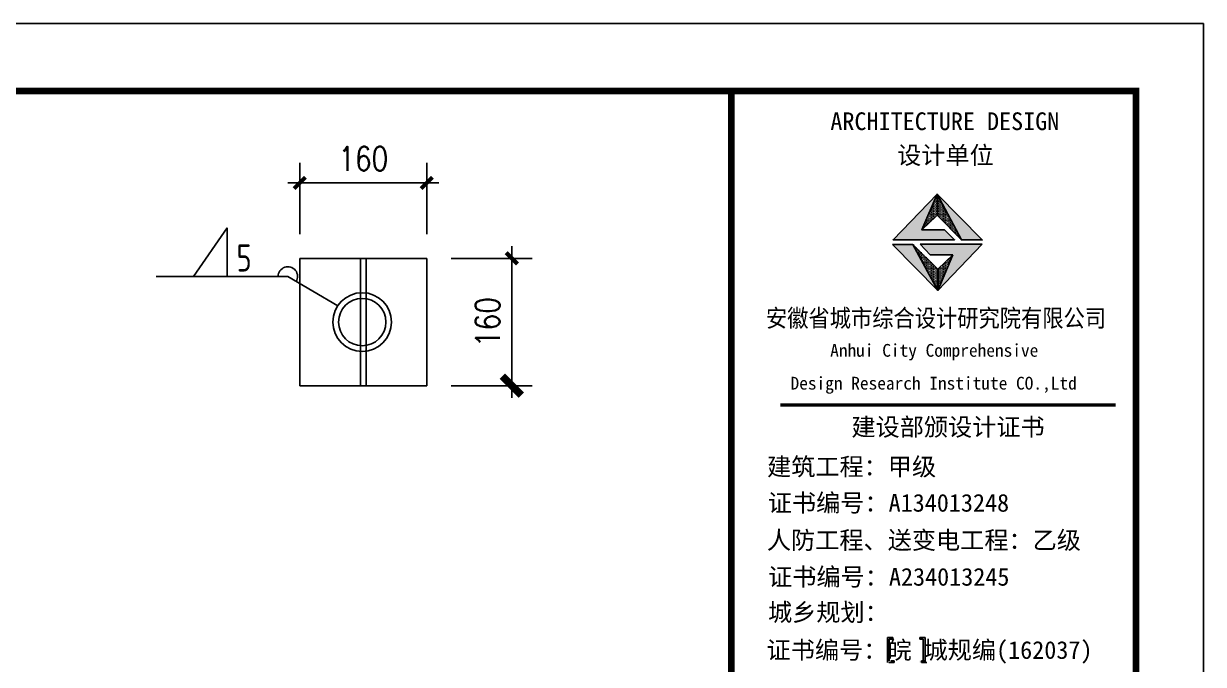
# Model space of a CAD drawing. Extents: x 32461 to 372567, y -698896 to 182569.
# Drawn here: x 116160 to 133673, y -666401 to -656896 of the extents above; entities that cross this region are included whole.
import ezdxf

# ---------------------------------------------------------------- set-up
doc = ezdxf.new("R2010")
doc.units = 0
doc.header["$LTSCALE"] = 1000
doc.header["$MEASUREMENT"] = 0
doc.layers.get('0').update_dxf_attribs({"linetype": 'CONTINUOUS'})
doc.layers.get('Defpoints').update_dxf_attribs({"linetype": 'CONTINUOUS'})
for name, color, linetype in [('PUB_DIM', 3, 'CONTINUOUS'), ('PUB_TITLE', 4, 'CONTINUOUS'), ('一般文字', 6, 'CONTINUOUS'), ('卫浴', 7, 'CONTINUOUS'), ('图框', 4, 'CONTINUOUS')]:
    doc.layers.add(name, color=color, linetype=linetype)
doc.styles.add('DIM_FONT', font='SIMPLEX.shx', dxfattribs={"width": 0.8, "bigfont": 'bigfont.shx'})
doc.styles.add('HZTXT', font='tssdeng.shx', dxfattribs={"bigfont": 'tssdchn.shx'})
doc.styles.add('黑体', font='simhei.ttf', dxfattribs={"width": 0.6, "height": 4.3})
doc.dimstyles.new('副本(10)WGH', dxfattribs={"dimscale": 1.2, "dimtxt": 300, "dimasz": 1, "dimexe": 250, "dimexo": 300, "dimgap": 150, "dimtad": 1, "dimdec": 0, "dimlfac": 0.1, "dimzin": 0, "dimdsep": 46, "dimtxsty": 'DIM_FONT', "dimblk1": '_DIMX', "dimblk2": '_DIMX', "dimsah": 1, "dimcen": 0.09, "dimclrd": 3, "dimclre": 3, "dimclrt": 7, "dimadec": 0, "dimazin": 0, "dimtfac": 1, "dimtdec": 0, "dimtix": 1, "dimtmove": 2, "dimatfit": 3, "dimldrblk": '_DIMX', "dimfxl": 0, "dimtolj": 1, "dimtzin": 0, "dimarcsym": 0})

# ---------------------------------------------------------------- blocks, each defined once
blk = doc.blocks.new('_DIMX')
blk.add_line((-150, 0), (150, 0))
at = {"const_width": 50}
blk.add_lwpolyline([(-70, -70), (70, 70)], dxfattribs=at)
blk = doc.blocks.new('*D133')
at = {"layer": 'Defpoints', "color": 0}
for p in [(120260, -659259), (120260, -660378), (122145, -660378)]:
    blk.add_point(p, dxfattribs=at)
at = {"layer": 'PUB_DIM', "color": 3, "lineweight": -2}
for p, q in [((120260, -660018), (120260, -658959)), ((122145, -660018), (122145, -658959)), ((122144, -659259), (120261, -659259))]:
    blk.add_line(p, q, dxfattribs=at)
at = {"layer": 'PUB_DIM', "color": 3, "lineweight": -2, "xscale": 1.2, "yscale": 1.2, "zscale": 1.200000000011642, "rotation": 180}
blk.add_blockref('_DIMX', (120260, -659259), dxfattribs=at)
at = {"layer": 'PUB_DIM', "color": 3, "lineweight": -2, "xscale": 1.2, "yscale": 1.2, "zscale": 1.200000000011642}
blk.add_blockref('_DIMX', (122145, -659259), dxfattribs=at)
at = {"layer": 'PUB_DIM', "color": 7, "lineweight": 20, "insert": (121203, -658899), "char_height": 360, "attachment_point": 5, "style": 'DIM_FONT'}
blk.add_mtext('\\A1;160', dxfattribs=at)
blk = doc.blocks.new('_ArchTick')
at = {"color": 0, "linetype": 'ByBlock', "const_width": 0.4}
blk.add_lwpolyline([(-0.5, -0.5), (0.5, 0.5)], dxfattribs=at)
blk = doc.blocks.new('*D134')
at = {"layer": 'Defpoints', "color": 0}
for p in [(122145, -660378), (122145, -662267), (123408, -662267)]:
    blk.add_point(p, dxfattribs=at)
at = {"layer": 'PUB_DIM', "color": 3, "lineweight": -2}
for p, q in [((122505, -660378), (123708, -660378)), ((123408, -660380), (123408, -662266)), ((122505, -662267), (123708, -662267))]:
    blk.add_line(p, q, dxfattribs=at)
at = {"layer": 'PUB_DIM', "color": 3, "lineweight": -2, "xscale": 1.2, "yscale": 1.2, "zscale": 1.200000000011642}
for p, rotation in [((123408, -660378), 90), ((123408, -662267), 270)]:
    blk.add_blockref('_DIMX', p, dxfattribs=dict(at, rotation=rotation))
at = {"layer": 'PUB_DIM', "color": 7, "lineweight": 20, "insert": (123048, -661323), "char_height": 360, "attachment_point": 5, "rotation": 90, "style": 'DIM_FONT'}
blk.add_mtext('\\A1;160', dxfattribs=at)

msp = doc.modelspace()

# ---------------------------------------------------------------- hatches: boundary and pattern name
at = {"layer": '图框'}
for color, points in [(1, [(129494.6, -659955.6), (129722.2, -659427.6), (129065.8, -660102.2), (129979.8, -660102.2), (129828.1, -659955.6)]), (1, [(130080.8, -660105), (130390.3, -660105), (129722.2, -659427.6)]), (1, [(129361.8, -660170.1), (129058.4, -660170.1), (129731.1, -660853.4)]), (1, [(129466.5, -660168.1), (129615.7, -660324.7), (129953.8, -660324.7), (129731.1, -660853.4), (130390.8, -660168.1)]), (4, [(129009.6, -666026.2), (129060.8, -666026.2), (129060.8, -666000.6), (129037.2, -666000.6), (128981.9, -666000.6), (128981.9, -666373), (129037.2, -666373), (129060.8, -666373), (129060.8, -666347.4), (129009.6, -666347.4)]), (4, [(129514.6, -666347.4), (129463.3, -666347.4), (129463.3, -666373), (129487, -666373), (129542.2, -666373), (129542.2, -666000.6), (129487, -666000.6), (129463.3, -666000.6), (129463.3, -666026.2), (129514.6, -666026.2)])]:
    msp.add_hatch(color=color, dxfattribs=at).paths.add_polyline_path(points)
h = msp.add_hatch(dxfattribs=at)
h.set_pattern_fill('DOTS', color=256, scale=300, style=0)
h.set_pattern_definition([(0, (-2149640.585, 201622.261), (9.375, 18.75), [0, -18.75])])
h.paths.add_polyline_path([(129731.1, -660853.4), (129731.1, -660538.5), (129361.8, -660170.1)])
h.paths.add_polyline_path([(129953.8, -660324.7), (129731.1, -660538.5), (129731.1, -660853.4)])
h.paths.add_polyline_path([(129722.2, -659427.6), (129722.2, -659738.1), (130080.8, -660105)])
h.paths.add_polyline_path([(129722.2, -659738.1), (129722.2, -659427.6), (129494.6, -659955.6)])

# ---------------------------------------------------------------- linework, layer by layer
for p, q in [((118683.3, -660646.2, -184800), (119182.1, -659924.9, -184800)), ((119182.1, -659924.9, -184800), (119182.1, -660646.2, -184800)), ((122145.4, -660378.4, -184800), (120259.8, -660378.4, -184800)), ((120259.8, -660378.4, -184800), (120259.8, -662266.8, -184800)), ((121245.8, -660378.4, -184800), (121159.3, -660378.4, -184800)), ((121159.3, -660378.4, -184800), (121159.3, -662266.8, -184800)), ((121245.8, -662266.8, -184800), (121245.8, -660378.4, -184800)), ((122145.4, -662266.8, -184800), (122145.4, -660378.4, -184800)), ((120083, -660646.2, -184800), (118129.3, -660646.2, -184800)), ((120822.4, -661084.1, -184800), (120083, -660646.2, -184800)), ((120259.8, -662266.8, -184800), (122145.4, -662266.8, -184800)), ((121159.3, -662266.8, -184800), (121245.8, -662266.8, -184800))]:
    msp.add_line(p, q)
for radius in [435.3, 351.6]:
    msp.add_circle((121186.5, -661322.6, -184800), radius)
msp.add_arc((120083, -660646.2, -184800), 144.3, 327.90458, 180)
at = {"layer": 'Defpoints', "color": 0, "linetype": 'ByBlock'}
for p in [(122145.4, -660594.1, -184800), (122145.4, -660594.1, -184800), (122145.4, -662266.8, -184800)]:
    msp.add_point(p, dxfattribs=at)
at = {"layer": 'PUB_DIM', "lineweight": 20, "ltscale": 100}
msp.add_line((123407.5, -662384.7, -184800), (123407.5, -660260.4, -184800), dxfattribs=at)
at = {"layer": 'PUB_TITLE'}
msp.add_lwpolyline([(74273.1, -698895.5), (133673.1, -698895.5), (133673.1, -656895.5), (74273.1, -656895.5)], close=True, dxfattribs=at)
at = {"layer": 'PUB_TITLE', "const_width": 100}
msp.add_lwpolyline([(76773.1, -697895.5), (132673.1, -697895.5), (132673.1, -657895.5), (76773.1, -657895.5)], close=True, dxfattribs=at)
at = {"layer": '图框'}
for p, q in [((129494.6, -659955.6), (129722.2, -659427.6)), ((129722.2, -659427.6), (130080.8, -660105)), ((129731.1, -660853.4), (129058.4, -660170.1)), ((129058.4, -660170.1), (129361.8, -660170.1)), ((129731.1, -660853.4), (129058.4, -660170.1)), ((129058.4, -660170.1), (129361.8, -660170.1)), ((129058.4, -660170.1), (129361.8, -660170.1)), ((129731.1, -660538.5), (129361.8, -660170.1)), ((129466.5, -660168.1), (130390.8, -660168.1)), ((129615.7, -660324.7), (129466.5, -660168.1)), ((130390.8, -660168.1), (129731.1, -660853.4)), ((129953.8, -660324.7), (129615.7, -660324.7)), ((129731.1, -660538.5), (129953.8, -660324.7)), ((129953.8, -660324.7), (129731.1, -660853.4)), ((129731.1, -660853.4), (129731.1, -660538.5)), ((129731.1, -660853.4), (129731.1, -660538.5)), ((129731.1, -660853.4), (129731.1, -660538.5))]:
    msp.add_line(p, q, dxfattribs=at)
at = {"layer": '图框', "color": 1}
for p, q in [((129731.1, -660853.4), (129058.4, -660170.1)), ((129361.8, -660170.1), (129731.1, -660853.4))]:
    msp.add_line(p, q, dxfattribs=at)
at = {"layer": '图框', "color": 4}
for p, q in [((128981.9, -666000.6), (129037.2, -666000.6)), ((128981.9, -666000.6), (128981.9, -666373)), ((129060.8, -666026.2), (129009.6, -666026.2)), ((129009.6, -666026.2), (129009.6, -666347.4)), ((129037.2, -666000.6), (129060.8, -666000.6)), ((129060.8, -666000.6), (129060.8, -666026.2)), ((129487, -666000.6), (129463.3, -666000.6)), ((129463.3, -666000.6), (129463.3, -666026.2)), ((129463.3, -666026.2), (129514.6, -666026.2)), ((129542.2, -666000.6), (129487, -666000.6)), ((129514.6, -666026.2), (129514.6, -666347.4)), ((129542.2, -666000.6), (129542.2, -666373)), ((129004.9, -666373), (129060.1, -666373)), ((129083.8, -666347.4), (129032.5, -666347.4)), ((129060.1, -666373), (129083.8, -666373)), ((129083.8, -666373), (129083.8, -666347.4)), ((129486.3, -666373), (129486.3, -666347.4)), ((129486.3, -666347.4), (129537.5, -666347.4)), ((129509.9, -666373), (129486.3, -666373)), ((129565.2, -666373), (129509.9, -666373))]:
    msp.add_line(p, q, dxfattribs=at)
at = {"layer": '图框', "color": 4, "const_width": 98.6}
msp.add_lwpolyline([(126663.8, -657895.5), (132673.1, -657895.5), (132673.1, -697895.5), (126663.8, -697895.5)], close=True, dxfattribs=at)
at = {"layer": '图框'}
for points in [[(129828.1, -659955.6), (129494.6, -659955.6), (129722.2, -659738.1), (130080.8, -660105), (130390.3, -660105), (129722.2, -659427.6), (129065.8, -660102.2), (129979.8, -660102.2), (129828.1, -659955.6)], [(129722.2, -659427.6), (129722.2, -659738.1)]]:
    msp.add_lwpolyline(points, dxfattribs=at)
at = {"layer": '图框', "color": 4, "const_width": 49.8}
msp.add_lwpolyline([(127392.5, -662551.5), (132372.5, -662551.5)], dxfattribs=at)

# ---------------------------------------------------------------- block references
at = {"layer": '卫浴', "color": 252, "lineweight": 13, "xscale": 283.046399993822, "yscale": 283.046399993822, "zscale": 283.0463999939198, "rotation": 270}
msp.add_blockref('_ArchTick', (123407.5, -662266.8, -184800), dxfattribs=at)

# ---------------------------------------------------------------- texts
at = {"layer": '一般文字', "color": 6, "linetype": 'Continuous', "lineweight": -3, "style": 'HZTXT', "width": 0.8}
msp.add_text('5', height=403.2, dxfattribs=at).set_placement((119321.2, -660572.9, -184800))
at = {"layer": '图框', "color": 4, "style": '黑体'}
for s, height, p in [('ARCHITECTURE DESIGN', 262.944, (128135.6, -658475.2)), ('设计单位', 262.94, (129126.9, -658978.9)), ('Anhui City Comprehensive ', 189.24, (128132.9, -661837)), (' Design Research Institute CO.,Ltd', 189.24, (127415.6, -662324)), ('建设部颁设计证书', 262.94, (128448.1, -663010.2)), (' 建筑工程：甲级', 262.94, (127016.8, -663599.4)), ('证书编号：A134013248', 262.944, (127207, -664135.2)), ('人防工程、送变电工程：乙级', 262.944, (127193.2, -664688.9)), ('证书编号：A234013245', 262.944, (127211.8, -665233.1)), ('城乡规划：', 262.94, (127209.8, -665758.4)), ('证书编号：皖 城规编(162037)', 262.944, (127188.8, -666318.5))]:
    msp.add_text(s, height=height, dxfattribs=at).set_placement(p)
at = {"layer": '图框', "color": 4, "style": '黑体', "width": 0.88}
msp.add_text('安徽省城市综合设计研究院有限公司', height=262.944, dxfattribs=at).set_placement((127178.8, -661395.1))

# ---------------------------------------------------------------- dimensions: what is measured, and where the dimension line sits
at = {"layer": 'PUB_DIM', "lineweight": 20, "ltscale": 100}
dim = msp.add_linear_dim(base=(120259.8, -659259.4, -184800), p1=(122145.4, -660378.4, -184800), p2=(120259.8, -660378.4, -184800), text='160', dimstyle='副本(10)WGH', dxfattribs=at)
dim.commit()
dim.dimension.update_dxf_attribs({"geometry": '*D133', "text_midpoint": (121202.6, -658899.4, -184800)})
dim = msp.add_linear_dim(base=(123407.5, -662266.8, -184800), p1=(122145.4, -660378.4, -184800), p2=(122145.4, -662266.8, -184800), angle=90, text='160', dimstyle='副本(10)WGH', dxfattribs=at)
dim.commit()
dim.dimension.update_dxf_attribs({"geometry": '*D134', "text_midpoint": (123047.5, -661322.6, -184800)})

doc.saveas('drawing.dxf')
